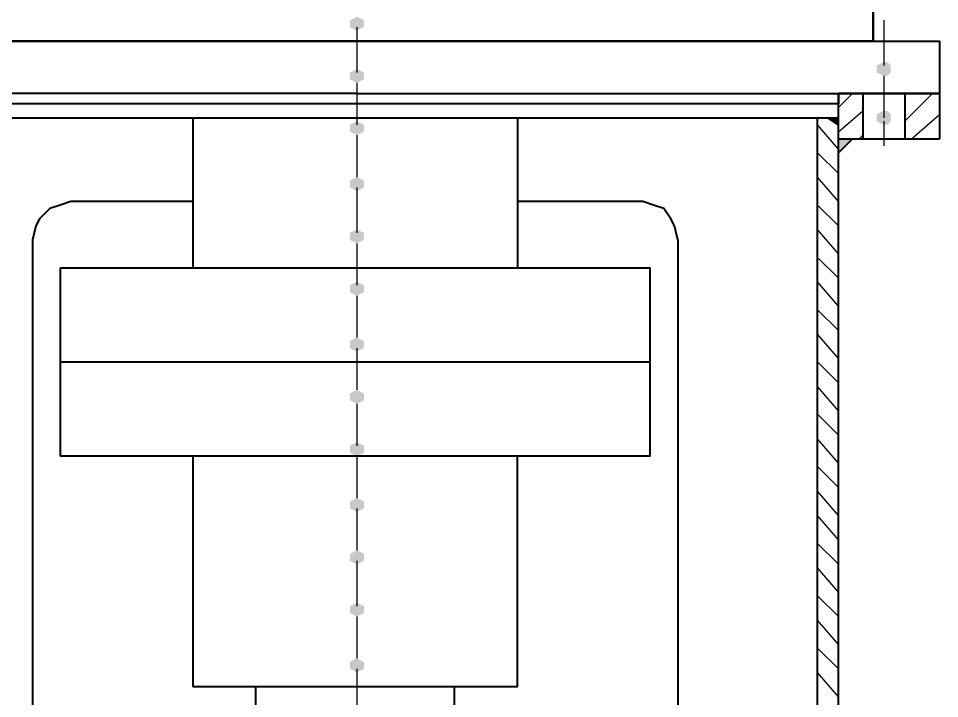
# Model space of a CAD drawing. Header units: millimetres. Extents: x 0 to 822, y 14 to 1153.
# Drawn here: x 236.7 to 284.22, y 1001.39 to 1036.49 of the extents above; entities that cross this region are included whole.
import ezdxf

# ---------------------------------------------------------------- set-up
doc = ezdxf.new("R2010")
doc.units = ezdxf.units.MM
doc.layers.add('1', color=7, linetype='Continuous')

msp = doc.modelspace()

# ---------------------------------------------------------------- hatches: boundary and pattern name
h = msp.add_hatch(color=0)
h.dxf.hatch_style = 2
h.paths.add_polyline_path([(254.16, 1035.861732), (253.8, 1036.041732), (253.8, 1036.401732), (254.16, 1036.581732), (254.52, 1036.401732), (254.52, 1036.041732)])
h = msp.add_hatch(color=0)
h.dxf.hatch_style = 2
h.paths.add_polyline_path([(281.34, 1033.521732), (280.98, 1033.701732), (280.98, 1034.061732), (281.34, 1034.241732), (281.52, 1034.241732), (281.7, 1034.061732), (281.7, 1033.701732), (281.52, 1033.521732)])
h = msp.add_hatch(color=0)
h.dxf.hatch_style = 2
h.paths.add_polyline_path([(254.16, 1033.161732), (253.8, 1033.341732), (253.8, 1033.701732), (254.16, 1033.881732), (254.52, 1033.701732), (254.52, 1033.341732)])
h = msp.add_hatch(color=0)
h.dxf.hatch_style = 2
h.paths.add_polyline_path([(281.34, 1031.001732), (280.98, 1031.181732), (280.98, 1031.541732), (281.34, 1031.721732), (281.52, 1031.721732), (281.7, 1031.541732), (281.7, 1031.181732), (281.52, 1031.001732)])
h = msp.add_hatch(color=0)
h.dxf.hatch_style = 2
h.paths.add_polyline_path([(278.46, 1031.361732), (279, 1031.361732)])
h = msp.add_hatch(color=0)
h.dxf.hatch_style = 2
h.paths.add_polyline_path([(278.46, 1031.361732), (279, 1031.361732), (279, 1031.001732)])
h = msp.add_hatch(color=0)
h.dxf.hatch_style = 2
h.paths.add_polyline_path([(254.16, 1030.461732), (253.8, 1030.641732), (253.8, 1031.001732), (254.16, 1031.181732), (254.52, 1031.001732), (254.52, 1030.641732)])
h = msp.add_hatch(color=0)
h.dxf.hatch_style = 2
h.paths.add_polyline_path([(279, 1030.281732), (279.72, 1030.281732)])
h = msp.add_hatch(color=0)
h.dxf.hatch_style = 2
h.paths.add_polyline_path([(279, 1030.281732), (279.72, 1030.281732), (279, 1029.561732)])
h = msp.add_hatch(color=0)
h.dxf.hatch_style = 2
h.paths.add_polyline_path([(254.16, 1027.581732), (253.8, 1027.761732), (253.8, 1028.121732), (254.16, 1028.301732), (254.52, 1028.121732), (254.52, 1027.761732)])
h = msp.add_hatch(color=0)
h.dxf.hatch_style = 2
h.paths.add_polyline_path([(254.16, 1024.881732), (253.8, 1025.061732), (253.8, 1025.421732), (254.16, 1025.601732), (254.52, 1025.421732), (254.52, 1025.061732)])
h = msp.add_hatch(color=0)
h.dxf.hatch_style = 2
h.paths.add_polyline_path([(254.16, 1022.181732), (253.8, 1022.361732), (253.8, 1022.721732), (254.16, 1022.901732), (254.52, 1022.721732), (254.52, 1022.361732)])
h = msp.add_hatch(color=0)
h.dxf.hatch_style = 2
h.paths.add_polyline_path([(254.16, 1019.301732), (253.8, 1019.481732), (253.8, 1019.841732), (254.16, 1020.021732), (254.52, 1019.841732), (254.52, 1019.481732)])
h = msp.add_hatch(color=0)
h.dxf.hatch_style = 2
h.paths.add_polyline_path([(254.16, 1016.601732), (253.8, 1016.781732), (253.8, 1017.141732), (254.16, 1017.321732), (254.52, 1017.141732), (254.52, 1016.781732)])
h = msp.add_hatch(color=0)
h.dxf.hatch_style = 2
h.paths.add_polyline_path([(254.16, 1013.901732), (253.8, 1014.081732), (253.8, 1014.441732), (254.16, 1014.621732), (254.52, 1014.441732), (254.52, 1014.081732)])
h = msp.add_hatch(color=0)
h.dxf.hatch_style = 2
h.paths.add_polyline_path([(254.16, 1011.021732), (253.8, 1011.201732), (253.8, 1011.561732), (254.16, 1011.741732), (254.52, 1011.561732), (254.52, 1011.201732)])
h = msp.add_hatch(color=0)
h.dxf.hatch_style = 2
h.paths.add_polyline_path([(254.16, 1008.321732), (253.8, 1008.501732), (253.8, 1008.861732), (254.16, 1009.041732), (254.52, 1008.861732), (254.52, 1008.501732)])
h = msp.add_hatch(color=0)
h.dxf.hatch_style = 2
h.paths.add_polyline_path([(254.16, 1005.621732), (253.8, 1005.801732), (253.8, 1006.161732), (254.16, 1006.341732), (254.52, 1006.161732), (254.52, 1005.801732)])
h = msp.add_hatch(color=0)
h.dxf.hatch_style = 2
h.paths.add_polyline_path([(254.16, 1002.741732), (253.8, 1002.921732), (253.8, 1003.281732), (254.16, 1003.461732), (254.52, 1003.281732), (254.52, 1002.921732)])

# ---------------------------------------------------------------- linework, layer by layer
at = {"layer": '1', "color": 0, "lineweight": 40}
for points in [[(280.8, 1037.481732), (280.8, 1035.321732), (280.8, 1037.481732)], [(224.1, 1035.321732), (284.22, 1035.321732), (284.22, 1032.621732)], [(227.52, 1035.321732), (280.8, 1035.321732)], [(278.1, 1035.321732), (230.04, 1035.321732)], [(280.8, 1035.321732), (254.16, 1035.321732)], [(254.16, 1032.621732), (223.92, 1032.621732)], [(254.16, 1032.621732), (284.22, 1032.621732)], [(284.22, 1032.621732), (279, 1032.621732)], [(279, 1032.621732), (279, 1032.081732)], [(279, 896.541732), (279, 1032.621732)], [(280.26, 1032.621732), (280.26, 1030.281732)], [(282.42, 1032.621732), (282.42, 1030.281732)], [(284.22, 1032.621732), (284.22, 1030.281732)], [(279, 1032.081732), (229.14, 1032.081732)], [(229.14, 1031.361732), (279, 1031.361732)], [(245.7, 1031.361732), (245.7, 1023.621732)], [(262.44, 1031.361732), (262.44, 1023.621732)], [(277.92, 896.541732), (277.92, 1031.361732)], [(278.46, 1031.361732), (279, 1031.001732)], [(279.72, 1030.281732), (279, 1029.561732)], [(279, 1030.281732), (284.22, 1030.281732)], [(279.72, 1030.281732), (279, 1029.561732)], [(239.4, 1027.041732), (238.86, 1026.861732), (238.32, 1026.681732), (237.78, 1026.141732), (237.6, 1025.781732), (237.42, 1025.061732)], [(245.7, 1027.041732), (239.4, 1027.041732)], [(268.92, 1027.041732), (262.44, 1027.041732)], [(270.72, 1025.061732), (270.54, 1025.781732), (270.36, 1026.141732), (270, 1026.681732), (269.46, 1026.861732), (268.92, 1027.041732)], [(237.42, 1025.061732), (237.42, 988.161732)], [(270.72, 1025.061732), (270.72, 988.161732)], [(238.86, 1023.621732), (238.86, 1013.901732)], [(238.86, 1023.621732), (269.28, 1023.621732), (269.28, 1013.901732), (238.86, 1013.901732)], [(238.86, 1018.761732), (269.28, 1018.761732)], [(245.7, 1002.021732), (262.44, 1002.021732), (262.44, 1013.901732)], [(245.7, 1013.901732), (245.7, 1002.021732)], [(248.94, 991.221732), (248.94, 1002.021732)], [(259.2, 991.221732), (259.2, 1002.021732)]]:
    msp.add_lwpolyline(points, dxfattribs=at)
at = {"layer": '1', "color": 0, "lineweight": 25}
for points in [[(254.16, 1036.041732), (254.16, 1033.701732)], [(281.34, 1036.401732), (281.34, 1034.061732)], [(227.52, 1035.321732), (254.16, 1035.321732)], [(254.16, 1033.161732), (254.16, 1031.001732)], [(281.34, 1033.521732), (281.34, 1031.361732)], [(279, 1031.901732), (279.72, 1032.621732)], [(281.34, 1032.801732), (281.34, 1031.721732)], [(282.42, 1032.441732), (282.42, 1032.621732)], [(282.42, 1031.181732), (283.86, 1032.621732)], [(279, 1030.641732), (280.26, 1031.721732)], [(282.78, 1030.281732), (284.22, 1031.541732)], [(279, 1029.741732), (277.92, 1031.001732)], [(281.34, 1031.181732), (281.34, 1029.921732)], [(254.16, 1030.461732), (254.16, 1028.301732)], [(280.08, 1030.281732), (280.26, 1030.461732)], [(284.04, 1030.281732), (284.22, 1030.281732)], [(279, 1028.481732), (277.92, 1029.561732)], [(279, 1027.041732), (277.92, 1028.301732)], [(254.16, 1027.761732), (254.16, 1025.421732)], [(279, 1025.781732), (277.92, 1026.861732)], [(279, 1024.341732), (277.92, 1025.601732)], [(254.16, 1024.881732), (254.16, 1022.721732)], [(279, 1023.081732), (277.92, 1024.161732)], [(279, 1021.641732), (277.92, 1022.901732)], [(254.16, 1022.181732), (254.16, 1020.021732)], [(279, 1020.381732), (277.92, 1021.461732)], [(279, 1018.941732), (277.92, 1020.201732)], [(254.16, 1019.481732), (254.16, 1017.321732)], [(279, 1017.681732), (277.92, 1018.761732)], [(279, 1016.241732), (277.92, 1017.501732)], [(254.16, 1016.601732), (254.16, 1014.441732)], [(279, 1014.981732), (277.92, 1016.061732)], [(279, 1013.541732), (277.92, 1014.801732)], [(254.16, 1013.901732), (254.16, 1011.741732)], [(279, 1012.281732), (277.92, 1013.361732)], [(279, 1010.841732), (277.92, 1012.101732)], [(254.16, 1011.201732), (254.16, 1009.041732)], [(279, 1009.581732), (277.92, 1010.841732)], [(279, 1008.321732), (277.92, 1009.401732)], [(254.16, 1008.501732), (254.16, 1006.161732)], [(279, 1006.881732), (277.92, 1008.141732)], [(279, 1005.621732), (277.92, 1006.701732)], [(254.16, 1005.621732), (254.16, 1003.461732)], [(279, 1004.181732), (277.92, 1005.441732)], [(279, 1002.921732), (277.92, 1004.001732)], [(254.16, 1002.921732), (254.16, 1000.761732)], [(279, 1001.481732), (277.92, 1002.741732)]]:
    msp.add_lwpolyline(points, dxfattribs=at)

doc.saveas('drawing.dxf')
